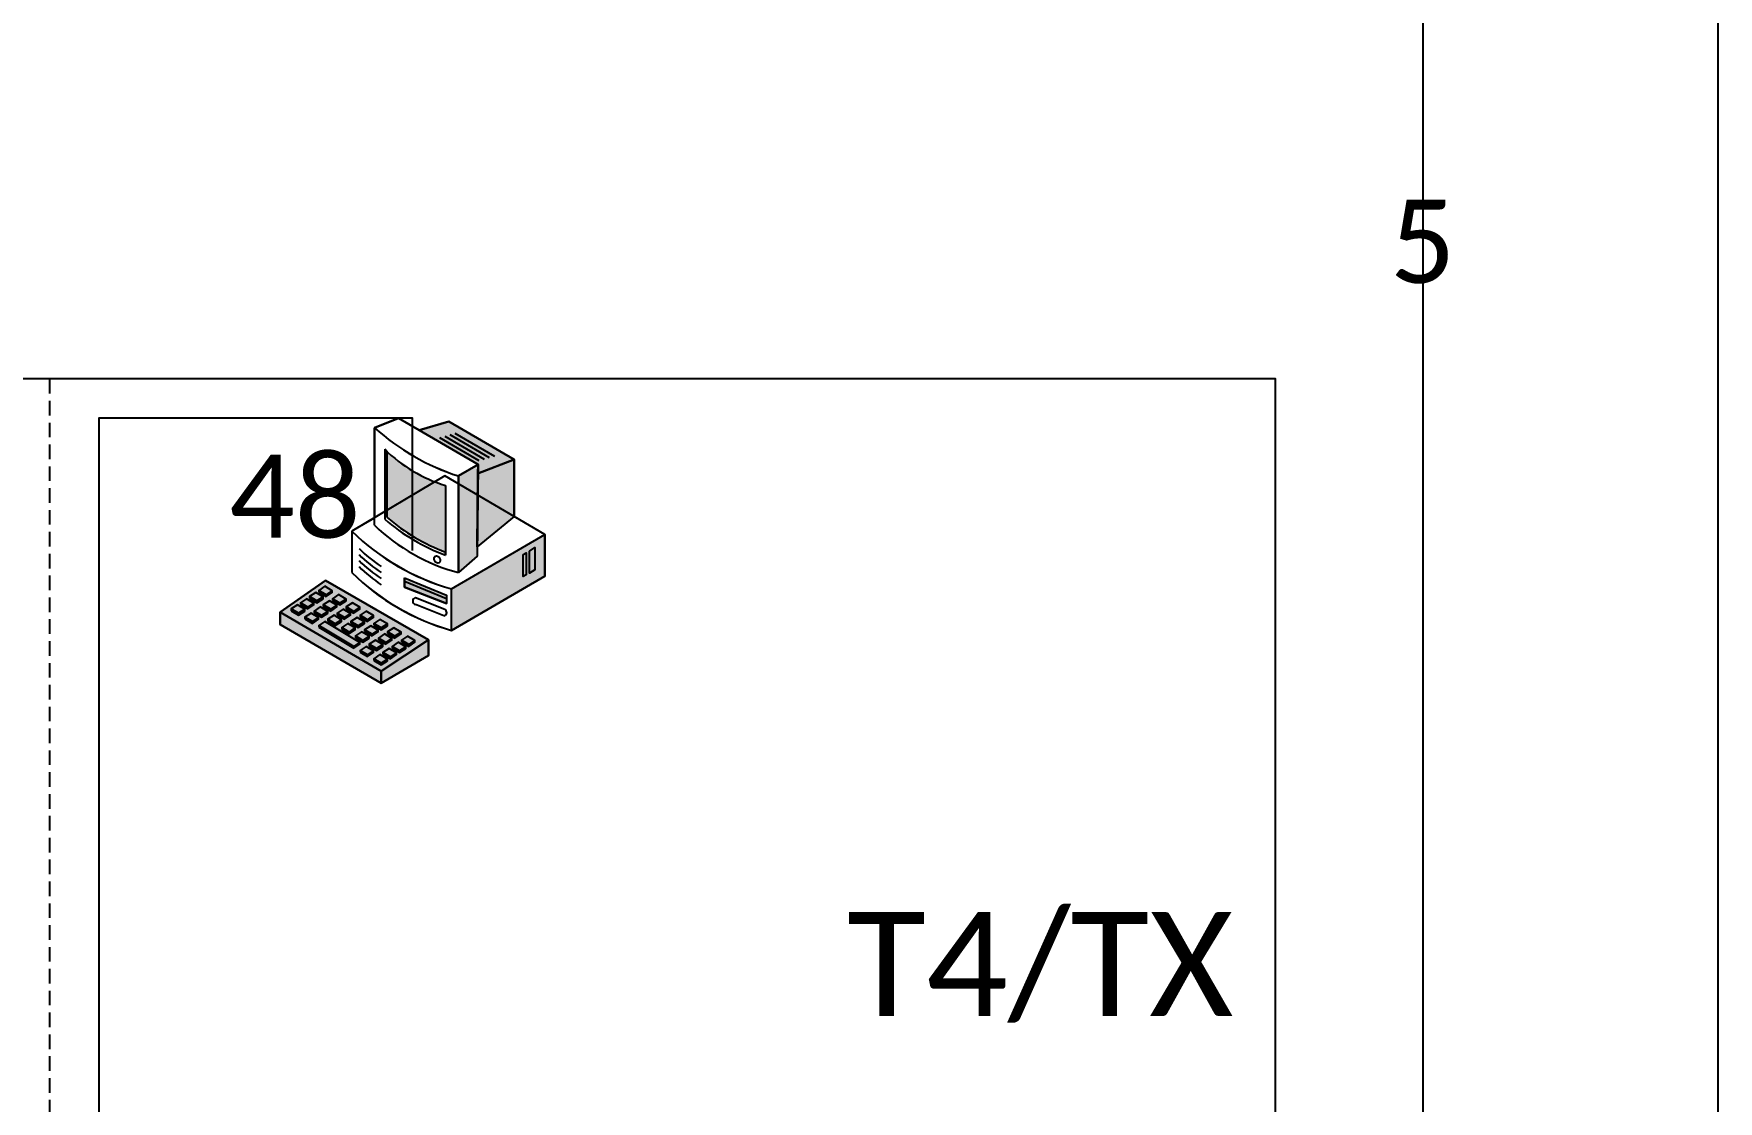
# Model space of a CAD drawing. Extents: x 1 to 296, y 20 to 201.
# Drawn here: x 88.34 to 131.29, y 111.59 to 138.8 of the extents above; entities that cross this region are included whole.
import ezdxf

# ---------------------------------------------------------------- set-up
doc = ezdxf.new("R2010")
doc.units = 0
doc.header["$LTSCALE"] = 2.97
doc.header["$MEASUREMENT"] = 0
doc.linetypes.add('HIDDEN2', pattern=[0.1875, 0.125, -0.0625])
doc.layers.get('0').update_dxf_attribs({"linetype": 'CONTINUOUS'})
doc.layers.add('CALLOUT', color=7, linetype='CONTINUOUS')
doc.layers.add('CONNECTOR', color=7, linetype='CONTINUOUS')
doc.styles.get("Standard").update_dxf_attribs({"font": 'txt.shx'})

msp = doc.modelspace()

# ---------------------------------------------------------------- hatches: boundary and pattern name
for color, points in [(7, [(99.667, 127.589), (99.669, 127.82), (98.164, 128.692), (98.928, 128.912), (100.589, 127.945)]), (7, [(99.169, 125.064), (99.169, 127.527), (99.669, 127.82), (99.649, 125.482)]), (7, [(99.667, 127.589), (100.589, 127.945), (100.589, 126.493), (99.649, 125.724)]), (7, [(98.994, 124.648), (101.375, 126.032), (101.375, 124.976), (98.994, 123.591)]), (7, [(94.625, 124.053), (95.783, 124.866), (98.404, 123.349), (97.203, 122.555)]), (253, [(97.792, 124.932), (98.863, 124.493), (98.863, 124.273), (97.792, 124.691)]), (7, [(94.625, 124.053), (97.203, 122.555), (97.203, 122.25), (94.625, 123.745)]), (7, [(97.203, 122.25), (97.203, 122.555), (98.404, 123.349), (98.404, 122.954)])]:
    msp.add_hatch(color=color).paths.add_polyline_path(points)
h = msp.add_hatch(color=7)
edge = h.paths.add_edge_path()
edge.add_line((97.356, 126.469), (97.356, 128.143))
edge.add_line((97.356, 128.143), (97.29, 128.208))
edge.add_ellipse((99.93, 130.919), major_axis=(0.032, -3.796), ratio=0.993528, start_angle=315.0949, end_angle=342.7363)
edge.add_line((98.841, 127.285), (98.841, 125.508))
edge.add_line((98.841, 125.508), (98.841, 125.587))
edge.add_ellipse((100.479, 130.091), major_axis=(-0.122, -4.794), ratio=0.993528, start_angle=320.5053, end_angle=341.3574, ccw=False)
h = msp.add_hatch(color=251)
h.paths.add_polyline_path([(100.982, 125.614), (101.118, 125.7), (101.118, 125.138), (100.982, 125.052)])
h.paths.add_polyline_path([(100.819, 125.526), (100.894, 125.57), (100.894, 125.008), (100.819, 124.964)])
h = msp.add_hatch(color=252)
h.paths.add_polyline_path([(95.608, 124.566), (95.797, 124.453), (95.797, 124.498), (95.608, 124.611)])
h.paths.add_polyline_path([(95.959, 124.354), (96.148, 124.242), (96.148, 124.287), (95.959, 124.399)])
h.paths.add_polyline_path([(96.31, 124.143), (96.499, 124.03), (96.499, 124.075), (96.31, 124.188)])
h.paths.add_polyline_path([(96.661, 123.931), (96.85, 123.819), (96.85, 123.864), (96.661, 123.976)])
h.paths.add_polyline_path([(97.012, 123.72), (97.201, 123.607), (97.201, 123.652), (97.012, 123.765)])
h.paths.add_polyline_path([(97.363, 123.508), (97.552, 123.396), (97.552, 123.441), (97.363, 123.553)])
h.paths.add_polyline_path([(95.797, 124.498), (95.797, 124.453), (95.954, 124.557), (95.954, 124.602)])
h.paths.add_polyline_path([(96.148, 124.287), (96.148, 124.242), (96.305, 124.345), (96.305, 124.39)])
h.paths.add_polyline_path([(96.499, 124.075), (96.499, 124.03), (96.656, 124.134), (96.656, 124.179)])
h.paths.add_polyline_path([(96.85, 123.864), (96.85, 123.819), (97.007, 123.922), (97.007, 123.967)])
h.paths.add_polyline_path([(97.201, 123.652), (97.201, 123.607), (97.358, 123.711), (97.358, 123.756)])
h.paths.add_polyline_path([(97.552, 123.441), (97.552, 123.396), (97.709, 123.499), (97.709, 123.544)])
h.paths.add_polyline_path([(97.714, 123.297), (97.903, 123.184), (97.903, 123.229), (97.714, 123.342)])
h.paths.add_polyline_path([(97.903, 123.229), (97.903, 123.184), (98.06, 123.288), (98.06, 123.333)])
h.paths.add_polyline_path([(95.374, 124.408), (95.563, 124.296), (95.563, 124.341), (95.374, 124.453)])
h.paths.add_polyline_path([(95.725, 124.197), (95.914, 124.084), (95.914, 124.129), (95.725, 124.242)])
h.paths.add_polyline_path([(96.076, 123.985), (96.265, 123.873), (96.265, 123.918), (96.076, 124.03)])
h.paths.add_polyline_path([(96.427, 123.774), (96.616, 123.661), (96.616, 123.706), (96.427, 123.819)])
h.paths.add_polyline_path([(96.778, 123.562), (96.967, 123.45), (96.967, 123.495), (96.778, 123.607)])
h.paths.add_polyline_path([(97.129, 123.351), (97.318, 123.238), (97.318, 123.283), (97.129, 123.396)])
h.paths.add_polyline_path([(95.563, 124.341), (95.563, 124.296), (95.72, 124.399), (95.72, 124.444)])
h.paths.add_polyline_path([(95.914, 124.129), (95.914, 124.084), (96.071, 124.188), (96.071, 124.233)])
h.paths.add_polyline_path([(96.265, 123.918), (96.265, 123.873), (96.422, 123.976), (96.422, 124.021)])
h.paths.add_polyline_path([(96.616, 123.706), (96.616, 123.661), (96.773, 123.765), (96.773, 123.81)])
h.paths.add_polyline_path([(96.967, 123.495), (96.967, 123.45), (97.124, 123.553), (97.124, 123.598)])
h.paths.add_polyline_path([(97.318, 123.283), (97.318, 123.238), (97.475, 123.342), (97.475, 123.387)])
h.paths.add_polyline_path([(97.48, 123.139), (97.669, 123.027), (97.669, 123.072), (97.48, 123.184)])
h.paths.add_polyline_path([(97.669, 123.072), (97.669, 123.027), (97.826, 123.13), (97.826, 123.175)])
h.paths.add_polyline_path([(95.14, 124.251), (95.329, 124.138), (95.329, 124.183), (95.14, 124.296)])
h.paths.add_polyline_path([(95.491, 124.039), (95.68, 123.927), (95.68, 123.972), (95.491, 124.084)])
h.paths.add_polyline_path([(95.842, 123.828), (96.031, 123.715), (96.031, 123.76), (95.842, 123.873)])
h.paths.add_polyline_path([(96.193, 123.616), (96.382, 123.504), (96.382, 123.549), (96.193, 123.661)])
h.paths.add_polyline_path([(96.544, 123.405), (96.733, 123.292), (96.733, 123.337), (96.544, 123.45)])
h.paths.add_polyline_path([(96.895, 123.193), (97.084, 123.081), (97.084, 123.126), (96.895, 123.238)])
h.paths.add_polyline_path([(95.329, 124.183), (95.329, 124.138), (95.486, 124.242), (95.486, 124.287)])
h.paths.add_polyline_path([(95.68, 123.972), (95.68, 123.927), (95.837, 124.03), (95.837, 124.075)])
h.paths.add_polyline_path([(96.031, 123.76), (96.031, 123.715), (96.188, 123.819), (96.188, 123.864)])
h.paths.add_polyline_path([(96.382, 123.549), (96.382, 123.504), (96.539, 123.607), (96.539, 123.652)])
h.paths.add_polyline_path([(96.733, 123.337), (96.733, 123.292), (96.89, 123.396), (96.89, 123.441)])
h.paths.add_polyline_path([(97.084, 123.126), (97.084, 123.081), (97.241, 123.184), (97.241, 123.229)])
h.paths.add_polyline_path([(97.246, 122.982), (97.435, 122.869), (97.435, 122.914), (97.246, 123.027)])
h.paths.add_polyline_path([(97.435, 122.914), (97.435, 122.869), (97.592, 122.973), (97.592, 123.018)])
h.paths.add_polyline_path([(94.906, 124.093), (95.095, 123.981), (95.095, 124.026), (94.906, 124.138)])
h.paths.add_polyline_path([(95.257, 123.882), (95.446, 123.769), (95.446, 123.814), (95.257, 123.927)])
h.paths.add_polyline_path([(95.608, 123.67), (96.499, 123.135), (96.499, 123.18), (95.608, 123.715)])
h.paths.add_polyline_path([(96.661, 123.036), (96.85, 122.923), (96.85, 122.968), (96.661, 123.081)])
h.paths.add_polyline_path([(95.095, 124.026), (95.095, 123.981), (95.252, 124.084), (95.252, 124.129)])
h.paths.add_polyline_path([(95.446, 123.814), (95.446, 123.769), (95.603, 123.873), (95.603, 123.918)])
h.paths.add_polyline_path([(96.499, 123.18), (96.499, 123.135), (96.656, 123.238), (96.656, 123.283)])
h.paths.add_polyline_path([(96.85, 122.968), (96.85, 122.923), (97.007, 123.027), (97.007, 123.072)])
h.paths.add_polyline_path([(97.012, 122.824), (97.201, 122.712), (97.201, 122.757), (97.012, 122.869)])
h.paths.add_polyline_path([(97.201, 122.757), (97.201, 122.712), (97.358, 122.815), (97.358, 122.86)])

# ---------------------------------------------------------------- linework, layer by layer
at = {"color": 7, "linetype": 'HIDDEN2'}
msp.add_line((88.75, 109.023), (88.75, 130), dxfattribs=at)
at = {"color": 7, "linetype": 'CONTINUOUS'}
for p, q in [((97.64, 129), (97.028, 128.758)), ((97.028, 128.758), (97.64, 129)), ((97.64, 129), (97.028, 128.758)), ((98.164, 128.692), (97.64, 129)), ((97.64, 129), (98.165, 128.692)), ((98.164, 128.692), (97.64, 129)), ((98.928, 128.912), (98.164, 128.692)), ((98.928, 128.912), (98.164, 128.692)), ((100.589, 127.945), (98.928, 128.912)), ((100.589, 127.945), (98.928, 128.912)), ((97.028, 128.758), (97.028, 126.463)), ((97.028, 126.274), (97.028, 128.758)), ((97.028, 128.758), (97.028, 126.45)), ((98.165, 128.692), (99.669, 127.819)), ((98.688, 128.507), (99.693, 127.923)), ((98.819, 128.543), (99.824, 127.959)), ((98.95, 128.58), (99.955, 127.996)), ((99.081, 128.616), (100.086, 128.032)), ((97.29, 128.208), (97.29, 126.428)), ((97.356, 128.143), (97.29, 128.208)), ((97.356, 126.469), (97.356, 128.143)), ((99.669, 127.819), (99.169, 127.527)), ((100.589, 126.493), (100.589, 127.945)), ((100.589, 126.493), (100.589, 127.945)), ((98.819, 127.527), (96.449, 126.12)), ((101.375, 126.032), (98.819, 127.527)), ((98.841, 127.285), (98.841, 125.508)), ((99.169, 127.527), (99.169, 125.064)), ((97.028, 126.463), (96.449, 126.12)), ((97.028, 126.45), (96.449, 126.12)), ((101.375, 126.032), (100.589, 126.493)), ((101.375, 126.032), (100.589, 126.493)), ((96.449, 126.12), (96.449, 125.064)), ((96.449, 126.12), (96.449, 125.064)), ((96.449, 126.12), (96.449, 125.064)), ((98.994, 124.648), (101.375, 126.032)), ((101.375, 124.976), (101.375, 126.032)), ((101.375, 124.976), (101.375, 126.032)), ((98.841, 125.508), (98.841, 125.587)), ((98.994, 123.591), (101.375, 124.976)), ((98.994, 123.591), (101.375, 124.976)), ((97.792, 124.844), (98.863, 124.405)), ((98.994, 123.591), (98.994, 124.648)), ((98.076, 124.427), (98.819, 124.13)), ((98.797, 123.965), (98.076, 124.251))]:
    msp.add_line(p, q, dxfattribs=at)
for points in [[(20, 80), (120, 80), (120, 130), (20, 130)], [(99.667, 127.589), (99.669, 127.82), (98.164, 128.692), (98.928, 128.912), (100.589, 127.945)], [(99.169, 125.064), (99.169, 127.527), (99.669, 127.82), (99.649, 125.482)], [(99.667, 127.589), (100.589, 127.945), (100.589, 126.493), (99.649, 125.724)], [(98.994, 124.648), (101.375, 126.032), (101.375, 124.976), (98.994, 123.591)], [(94.625, 124.053), (94.625, 123.745), (97.203, 122.25), (98.404, 122.954), (98.404, 123.349), (95.783, 124.866)], [(94.625, 124.053), (95.783, 124.866), (98.404, 123.349), (97.203, 122.555)], [(94.625, 124.053), (95.783, 124.866), (98.404, 123.349), (98.404, 122.954), (97.203, 122.25), (94.625, 123.745)], [(95.608, 124.566), (95.797, 124.453), (95.797, 124.498), (95.608, 124.611)], [(95.797, 124.498), (95.797, 124.453), (95.954, 124.557), (95.954, 124.602)], [(97.792, 124.932), (98.863, 124.493), (98.863, 124.273), (97.792, 124.691)], [(94.906, 124.093), (95.095, 123.981), (95.095, 124.026), (94.906, 124.138)], [(95.095, 124.026), (95.095, 123.981), (95.252, 124.084), (95.252, 124.129)], [(95.14, 124.251), (95.329, 124.138), (95.329, 124.183), (95.14, 124.296)], [(95.329, 124.183), (95.329, 124.138), (95.486, 124.242), (95.486, 124.287)], [(95.374, 124.408), (95.563, 124.296), (95.563, 124.341), (95.374, 124.453)], [(95.563, 124.341), (95.563, 124.296), (95.72, 124.399), (95.72, 124.444)], [(95.725, 124.197), (95.914, 124.084), (95.914, 124.129), (95.725, 124.242)], [(95.914, 124.129), (95.914, 124.084), (96.071, 124.188), (96.071, 124.233)], [(95.959, 124.354), (96.148, 124.242), (96.148, 124.287), (95.959, 124.399)], [(96.148, 124.287), (96.148, 124.242), (96.305, 124.345), (96.305, 124.39)], [(96.31, 124.143), (96.499, 124.03), (96.499, 124.075), (96.31, 124.188)], [(96.499, 124.075), (96.499, 124.03), (96.656, 124.134), (96.656, 124.179)], [(94.625, 124.053), (97.203, 122.555), (97.203, 122.25), (94.625, 123.745)], [(95.257, 123.882), (95.446, 123.769), (95.446, 123.814), (95.257, 123.927)], [(95.446, 123.814), (95.446, 123.769), (95.603, 123.873), (95.603, 123.918)], [(95.491, 124.039), (95.68, 123.927), (95.68, 123.972), (95.491, 124.084)], [(95.608, 123.67), (96.499, 123.135), (96.499, 123.18), (95.608, 123.715)], [(95.68, 123.972), (95.68, 123.927), (95.837, 124.03), (95.837, 124.075)], [(95.842, 123.828), (96.031, 123.715), (96.031, 123.76), (95.842, 123.873)], [(96.031, 123.76), (96.031, 123.715), (96.188, 123.819), (96.188, 123.864)], [(96.076, 123.985), (96.265, 123.873), (96.265, 123.918), (96.076, 124.03)], [(96.265, 123.918), (96.265, 123.873), (96.422, 123.976), (96.422, 124.021)], [(96.427, 123.774), (96.616, 123.661), (96.616, 123.706), (96.427, 123.819)], [(96.616, 123.706), (96.616, 123.661), (96.773, 123.765), (96.773, 123.81)], [(96.661, 123.931), (96.85, 123.819), (96.85, 123.864), (96.661, 123.976)], [(96.85, 123.864), (96.85, 123.819), (97.007, 123.922), (97.007, 123.967)], [(97.012, 123.72), (97.201, 123.607), (97.201, 123.652), (97.012, 123.765)], [(97.201, 123.652), (97.201, 123.607), (97.358, 123.711), (97.358, 123.756)], [(96.193, 123.616), (96.382, 123.504), (96.382, 123.549), (96.193, 123.661)], [(96.382, 123.549), (96.382, 123.504), (96.539, 123.607), (96.539, 123.652)], [(96.499, 123.18), (96.499, 123.135), (96.656, 123.238), (96.656, 123.283)], [(96.544, 123.405), (96.733, 123.292), (96.733, 123.337), (96.544, 123.45)], [(96.733, 123.337), (96.733, 123.292), (96.89, 123.396), (96.89, 123.441)], [(96.778, 123.562), (96.967, 123.45), (96.967, 123.495), (96.778, 123.607)], [(96.967, 123.495), (96.967, 123.45), (97.124, 123.553), (97.124, 123.598)], [(97.129, 123.351), (97.318, 123.238), (97.318, 123.283), (97.129, 123.396)], [(97.203, 122.25), (97.203, 122.555), (98.404, 123.349), (98.404, 122.954)], [(97.318, 123.283), (97.318, 123.238), (97.475, 123.342), (97.475, 123.387)], [(97.363, 123.508), (97.552, 123.396), (97.552, 123.441), (97.363, 123.553)], [(97.552, 123.441), (97.552, 123.396), (97.709, 123.499), (97.709, 123.544)], [(97.714, 123.297), (97.903, 123.184), (97.903, 123.229), (97.714, 123.342)], [(97.903, 123.229), (97.903, 123.184), (98.06, 123.288), (98.06, 123.333)], [(96.661, 123.036), (96.85, 122.923), (96.85, 122.968), (96.661, 123.081)], [(96.85, 122.968), (96.85, 122.923), (97.007, 123.027), (97.007, 123.072)], [(96.895, 123.193), (97.084, 123.081), (97.084, 123.126), (96.895, 123.238)], [(97.012, 122.824), (97.201, 122.712), (97.201, 122.757), (97.012, 122.869)], [(97.084, 123.126), (97.084, 123.081), (97.241, 123.184), (97.241, 123.229)], [(97.201, 122.757), (97.201, 122.712), (97.358, 122.815), (97.358, 122.86)], [(97.246, 122.982), (97.435, 122.869), (97.435, 122.914), (97.246, 123.027)], [(97.435, 122.914), (97.435, 122.869), (97.592, 122.973), (97.592, 123.018)], [(97.48, 123.139), (97.669, 123.027), (97.669, 123.072), (97.48, 123.184)], [(97.669, 123.072), (97.669, 123.027), (97.826, 123.13), (97.826, 123.175)]]:
    msp.add_lwpolyline(points, close=True, dxfattribs=at)
at = {"color": 251, "linetype": 'CONTINUOUS'}
for points in [[(100.819, 125.526), (100.894, 125.57), (100.894, 125.008), (100.819, 124.964)], [(100.982, 125.614), (101.118, 125.7), (101.118, 125.138), (100.982, 125.052)]]:
    msp.add_lwpolyline(points, close=True, dxfattribs=at)
at = {"color": 10, "linetype": 'CONTINUOUS'}
for points in [[(95.374, 124.453), (95.563, 124.341), (95.72, 124.444), (95.531, 124.557)], [(95.608, 124.611), (95.797, 124.498), (95.954, 124.602), (95.765, 124.714)], [(94.906, 124.138), (95.095, 124.026), (95.252, 124.129), (95.063, 124.242)], [(95.14, 124.296), (95.329, 124.183), (95.486, 124.287), (95.297, 124.399)], [(95.491, 124.084), (95.68, 123.972), (95.837, 124.075), (95.648, 124.188)], [(95.725, 124.242), (95.914, 124.129), (96.071, 124.233), (95.882, 124.345)], [(95.959, 124.399), (96.148, 124.287), (96.305, 124.39), (96.116, 124.503)], [(96.076, 124.03), (96.265, 123.918), (96.422, 124.021), (96.233, 124.134)], [(96.31, 124.188), (96.499, 124.075), (96.656, 124.179), (96.467, 124.291)], [(95.257, 123.927), (95.446, 123.814), (95.603, 123.918), (95.414, 124.03)], [(95.608, 123.715), (96.499, 123.18), (96.656, 123.283), (95.765, 123.819)], [(95.842, 123.873), (96.031, 123.76), (96.188, 123.864), (95.999, 123.976)], [(96.193, 123.661), (96.382, 123.549), (96.539, 123.652), (96.35, 123.765)], [(96.427, 123.819), (96.616, 123.706), (96.773, 123.81), (96.584, 123.922)], [(96.661, 123.976), (96.85, 123.864), (97.007, 123.967), (96.818, 124.08)], [(96.778, 123.607), (96.967, 123.495), (97.124, 123.598), (96.935, 123.711)], [(97.012, 123.765), (97.201, 123.652), (97.358, 123.756), (97.169, 123.868)], [(96.544, 123.45), (96.733, 123.337), (96.89, 123.441), (96.701, 123.553)], [(96.895, 123.238), (97.084, 123.126), (97.241, 123.229), (97.052, 123.342)], [(97.129, 123.396), (97.318, 123.283), (97.475, 123.387), (97.286, 123.499)], [(97.363, 123.553), (97.552, 123.441), (97.709, 123.544), (97.52, 123.657)], [(97.48, 123.184), (97.669, 123.072), (97.826, 123.175), (97.637, 123.288)], [(97.714, 123.342), (97.903, 123.229), (98.06, 123.333), (97.871, 123.445)], [(96.661, 123.081), (96.85, 122.968), (97.007, 123.072), (96.818, 123.184)], [(97.012, 122.869), (97.201, 122.757), (97.358, 122.86), (97.169, 122.973)], [(97.246, 123.027), (97.435, 122.914), (97.592, 123.018), (97.403, 123.13)]]:
    msp.add_lwpolyline(points, close=True, dxfattribs=at)
at = {"color": 7, "linetype": 'CONTINUOUS'}
for points in [[(97.792, 124.932), (98.863, 124.493), (98.863, 124.273)], [(97.792, 124.932), (97.792, 124.691), (98.863, 124.273)]]:
    msp.add_lwpolyline(points, dxfattribs=at)
for centre, major_axis, start_param, end_param in [((101.009, 133.269), (0, -6.034), 5.556901, 5.971177), ((100.96, 133.183), (0, -5.937), 5.553467, 5.974611), ((99.93, 130.919), (0.032, -3.796), -0.783742, -0.301308), ((100.403, 129.802), (0, -4.898), 5.516794, 6.026737), ((100.562, 130.233), (0.009, -5.033), -0.71516, -0.353206), ((100.479, 130.091), (-0.122, -4.794), -0.689313, -0.325375), ((100.623, 130.467), (0, -6.045), 5.514882, 6.008547), ((100.574, 130.381), (0, -5.949), 5.510798, 6.012631), ((99.088, 128.152), (0, -3.494), -0.78478, -0.574048), ((99.088, 127.998), (0, -3.494), -0.78478, -0.574048), ((100.557, 129.29), (0, -5.912), 5.508675, 6.013865), ((100.557, 129.29), (0, -5.912), 5.508675, 6.013865), ((100.609, 129.381), (0, -6.014), -0.770143, -0.273687), ((99.088, 127.844), (0, -3.494), -0.78478, -0.574048), ((99.088, 127.69), (0, -3.494), -0.78478, -0.574048), ((98.093, 124.339), (0, -0.0895), 3.330331, 6.094447), ((98.784, 124.051), (0, -0.0867), 0.152119, 2.724371)]:
    msp.add_ellipse(centre, major_axis=major_axis, ratio=0.993528, start_param=start_param, end_param=end_param, dxfattribs=at)
msp.add_ellipse((98.627, 125.397), major_axis=(0.049, -0.0849), ratio=0.747569, dxfattribs=at)
at = {"layer": 'CONNECTOR', "linetype": 'CONTINUOUS'}
msp.add_lwpolyline([(71, 45), (76.406, 45), (76.406, 43), (131.286, 43), (131.286, 165.6), (117.771, 165.6, 1), (116.104, 165.6), (115.705, 165.6), (115.705, 166.75), (114.667, 166.75)], format="xyb", dxfattribs=at)
for points in [[(114.667, 166.75), (116.938, 166.75), (116.938, 164.2), (123.75, 164.2), (123.75, 105.658), (109.25, 105.658)], [(98, 125.625), (98, 129), (90, 129), (90, 107.9), (70, 107.9), (70, 105)]]:
    msp.add_lwpolyline(points, dxfattribs=at)

# ---------------------------------------------------------------- texts
at = {"layer": 'CALLOUT', "insert": (114, 115), "char_height": 2.64584, "width": 25, "attachment_point": 5}
msp.add_mtext('\\C7;\\fCalibri|b0|i0|;\\H2.6458414077759;T4/TX', dxfattribs=at)
at = {"layer": 'CONNECTOR', "char_height": 2.11666, "width": 14.11111, "attachment_point": 5}
for s, insert in [('\\C7;\\fCalibri|b0|i0|;\\H2.1166585922241;5', (123.75, 133.496)), ('\\C7;\\fCalibri|b0|i0|;\\H2.1166585922241;48', (95, 127))]:
    msp.add_mtext(s, dxfattribs=dict(at, insert=insert))

doc.saveas('drawing.dxf')
